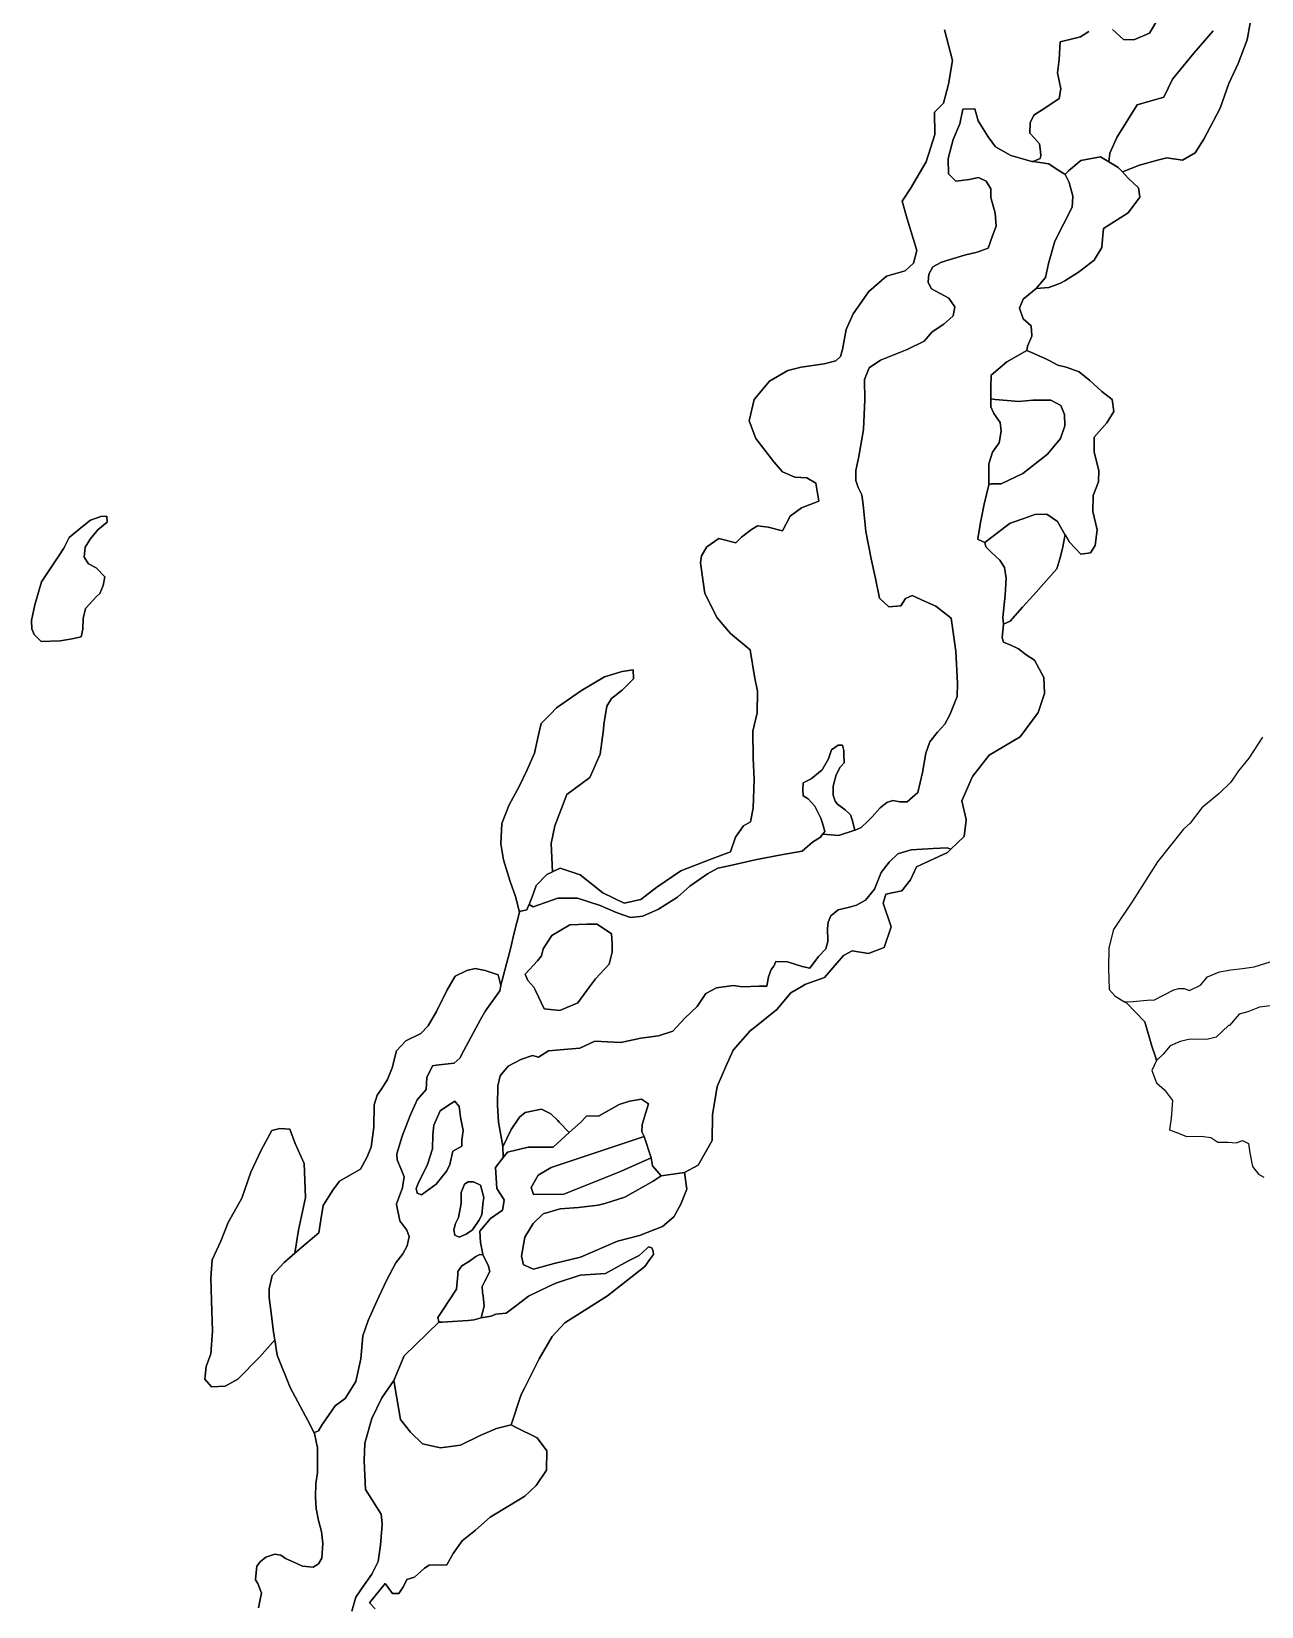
# Model space of a CAD drawing. Header units: inches. Extents: x 288635 to 1232953, y 676945 to 1655780.
# Drawn here: x 440952 to 465591, y 1421128 to 1452679 of the extents above; entities that cross this region are included whole.
import ezdxf

# ---------------------------------------------------------------- set-up
doc = ezdxf.new("R2010")
doc.units = ezdxf.units.IN
doc.header["$MEASUREMENT"] = 0

msp = doc.modelspace()

# ---------------------------------------------------------------- linework, layer by layer
at = {"color": 1}
for points in [[(462606.7951, 1452716.9578), (462824.3335, 1452517.4341), (463033.2677, 1452515.6419), (463348.1177, 1452644.9877), (463531.5304, 1452956.8934)], [(463531.5304, 1452956.8934), (463348.1177, 1452644.9877), (463033.2677, 1452515.6419), (462824.3335, 1452517.4341), (462606.7951, 1452716.9578)], [(459241.1411, 1452711.0701), (459399.8914, 1452101.4689), (459319.3451, 1451622.4302), (459219.6358, 1451240.6156), (459042.4483, 1451063.0724), (459044.081, 1450617.841), (458873.4488, 1450070.7645), (458560.1815, 1449537.3634), (458390.8478, 1449283.3629), (458492.448, 1448927.7622), (458687.1817, 1448292.761), (458619.4482, 1448038.7605), (458450.1146, 1447886.3601), (458077.5805, 1447776.2933), (457721.9798, 1447471.4927), (457408.7125, 1447022.7584), (457273.2456, 1446709.4911), (457197.0454, 1446311.557), (457154.712, 1446167.6234), (457061.5785, 1446082.9565), (456832.978, 1446023.6898), (456367.3104, 1445955.9563), (456104.8432, 1445888.2228), (455732.3091, 1445676.5557), (455427.5085, 1445304.0216), (455325.9083, 1444880.6875), (455461.3753, 1444525.0868), (455825.4427, 1444059.4192), (455992.46, 1443859.2104), (456243.1075, 1443753.1673), (456483.8841, 1443737.1155), (456660.1711, 1443633.6417), (456726.317, 1443269.8389), (456379.0507, 1443137.547), (456147.5398, 1442972.1821), (455996.0656, 1442673.3677), (455710.315, 1442752.7428), (455496.0021, 1442776.5554), (455376.9393, 1442705.1177), (455177.1785, 1442552.3205), (455061.4231, 1442436.5651), (454722.7933, 1442522.4287), (454482.6459, 1442353.8826), (454375.9233, 1442174.0452), (454352.2189, 1442037.814), (454418.6457, 1441561.9944), (454438.408, 1441420.4357), (454687.2451, 1440931.6485), (454953.8563, 1440620.602), (455350.7137, 1440289.8876), (455433.7565, 1439758.5591), (455495.9658, 1439465.2868), (455487.0787, 1439029.8218), (455398.2083, 1438665.4531), (455408.6894, 1438120.5408), (455430.5698, 1437697.5202), (455408.9262, 1437118.8174), (455353.7731, 1436843.6098), (455211.5805, 1436763.6264), (455051.6138, 1436541.4504), (454953.8563, 1436248.178), (454527.2784, 1436088.2113), (453958.5078, 1435866.0353), (453478.6076, 1435537.2148), (453158.6741, 1435288.3777), (452821.0281, 1435217.4729), (452394.3886, 1435421.6833), (451941.1495, 1435786.0519), (451541.2327, 1435919.3575), (451388.2762, 1435847.9778), (451360.9734, 1436412.4762), (451432.2877, 1436769.048), (451677.9261, 1437395.0296), (452137.5075, 1437735.7537), (452343.5268, 1438203.259), (452406.9173, 1438694.5357), (452418.762, 1438795.2157), (452418.7625, 1438795.2195), (452478.2317, 1439162.0409), (452573.3175, 1439320.5173), (452787.2606, 1439486.9175), (453009.1274, 1439708.7843), (453001.2036, 1439891.0322), (452787.2606, 1439859.3369), (452430.6888, 1439748.4034), (451971.1073, 1439478.9936), (451557.5444, 1439190.1561), (451471.9068, 1439130.3457), (451351.3053, 1439006.6519), (451162.8779, 1438813.3929), (451107.4112, 1438591.5261), (451028.173, 1438219.1066), (450877.6205, 1437878.3825), (450719.1441, 1437553.5059), (450521.0487, 1437189.0103), (450370.4962, 1436816.5909), (450354.6485, 1436404.5524), (450410.1152, 1436087.5997), (450539.4937, 1435654.0819), (450647.8298, 1435350.6846), (450725.3998, 1435040.4047), (450623.1739, 1434623.2082), (450544.806, 1434303.3793), (450355.661, 1433577.9455), (450354.1578, 1433570.4047), (450300.7213, 1433781.5599), (450037.6958, 1433868.9307), (449839.6004, 1433908.5498), (449673.2002, 1433868.9307), (449435.4857, 1433757.9973), (449269.0855, 1433464.816), (449063.0662, 1433044.8537), (448896.6661, 1432759.5962), (448754.0373, 1432609.0437), (448452.9323, 1432458.4912), (448262.7606, 1432260.3957), (448175.5987, 1431919.6716), (448080.5128, 1431681.957), (447953.7318, 1431483.8616), (447874.4936, 1431372.9281), (447819.0269, 1431174.8327), (447811.103, 1430731.0989), (447755.6363, 1430326.9842), (447668.4743, 1430120.9649), (447541.6932, 1429891.1742), (447343.5978, 1429772.317), (447121.7309, 1429645.5359), (446987.026, 1429471.2119), (446796.8544, 1429162.183), (446749.3115, 1428876.9256), (446709.6924, 1428615.4396), (446456.1302, 1428401.4965), (446226.3395, 1428203.401), (446299.5899, 1428669.05), (446440.2101, 1429321.1771), (446416.2067, 1430005.2764), (446236.1805, 1430401.3339), (446128.1648, 1430689.3757), (445924.1352, 1430701.3775), (445768.1126, 1430665.3722), (445552.0812, 1430269.3147), (445348.0516, 1429825.2503), (445168.0255, 1429309.1754), (444891.9854, 1428817.1039), (444747.9645, 1428445.0499), (444567.9384, 1428072.9959), (444543.9349, 1427712.9436), (444555.9366, 1427256.8774), (444579.9401, 1426644.7886), (444543.9349, 1426188.7224), (444447.9209, 1425936.6858), (444423.9174, 1425684.6492), (444555.9366, 1425528.6266), (444831.9767, 1425540.6283), (445084.0133, 1425684.6492), (445528.0777, 1426128.7137), (445825.0292, 1426468.2734), (445876.3238, 1426162.7591), (446133.6171, 1425517.0981), (446539.2827, 1424750.6316), (446577.5274, 1424678.3719), (446620.7694, 1424596.6702), (446682.5646, 1424308.9636), (446682.5646, 1424164.9254), (446678.7222, 1423803.0718), (446648.2421, 1423594.7914), (446643.1621, 1423325.5509), (446643.3418, 1423321.5965), (446643.1621, 1423312.07), (446653.3221, 1423088.5495), (446699.0422, 1422849.789), (446760.0023, 1422631.3486), (446784.947, 1422391.8803), (446770.1623, 1422096.1884), (446704.1222, 1421984.4282), (446592.362, 1421913.308), (446379.0016, 1421933.6281), (446206.2812, 1422014.9082), (446038.6409, 1422091.1084), (445947.2007, 1422157.1485), (445825.2804, 1422177.4686), (445647.4801, 1422116.5084), (445535.7199, 1422025.0683), (445464.5997, 1421938.7081), (445437.7523, 1421678.3699), (445438.9604, 1421676.6042), (445437.7523, 1421664.889), (445488.3328, 1421590.9636), (445559.4629, 1421396.3594), (445535.7199, 1421268.1468), (445500.1598, 1421100.5064)], [(447834.2694, 1421077.8024), (447723.3825, 1421198.3316), (448036.5771, 1421588.7376), (448181.2745, 1421389.5864), (448310.8147, 1421389.5864), (448404.3716, 1421526.3233), (448469.1417, 1421670.2569), (448627.4687, 1421713.437), (448821.7791, 1421893.354), (448915.3359, 1421958.1242), (449275.17, 1421965.3208), (449397.5136, 1422188.418), (449577.4306, 1422440.3018), (449843.7078, 1422656.2022), (450138.7717, 1422915.2827), (450527.3925, 1423152.7732), (450836.8498, 1423339.8869), (451059.9469, 1423548.5907), (451268.6506, 1423858.048), (451275.8473, 1424246.6687), (451083.4844, 1424509.2514), (450649.7361, 1424721.6497), (450563.3759, 1424764.8298), (450761.8954, 1425374.1356), (450831.1065, 1425512.5577), (451119.0836, 1426088.512), (451379.5074, 1426538.3349), (451636.4087, 1426813.4556), (452490.2505, 1427349.076), (453237.6584, 1427935.7489), (453352.9014, 1428099.4098), (453410.2572, 1428180.8628), (453403.9558, 1428247.0277), (453375.5994, 1428313.1926), (453312.5853, 1428335.2475), (453269.1873, 1428294.7428), (453123.5428, 1428158.8079), (452896.6918, 1428045.3824), (452452.442, 1427796.4765), (451945.9359, 1427762.4834), (451455.7225, 1427608.1844), (451295.5453, 1427531.4053), (450908.5952, 1427345.9253), (450671.2118, 1427164.9827), (450458.044, 1427002.4981), (450256.681, 1426985.1334), (450158.7267, 1426942.6347), (449961.8553, 1426908.6329), (450018.194, 1427143.8526), (450002.8777, 1427350.6221), (449987.6608, 1427415.1319), (449980.6216, 1427539.3274), (450036.3621, 1427645.2344), (450135.0069, 1427839.7285), (450099.8622, 1427962.735), (449990.5887, 1428172.5061), (449987.8286, 1428186.29), (449990.5887, 1428185.987), (449943.5826, 1428420.7361), (449931.2629, 1428647.4178), (450146.7379, 1428897.498), (450233.2259, 1428959.9615), (450384.8634, 1429069.4775), (450417.9364, 1429261.3008), (450416.1133, 1429264.2079), (450417.9364, 1429274.7817), (450274.4947, 1429503.5151), (450248.0173, 1429925.0895), (450403.5, 1430125.4655), (450485.9716, 1430231.7494), (450902.5945, 1430327.1115), (451398.6893, 1430327.1115), (451720.5991, 1430624.6224), (451948.1412, 1430825.7062), (452075.1415, 1430957.9981), (452307.9753, 1430952.7064), (452721.0789, 1431185.5402), (452932.746, 1431249.0403), (453169.1051, 1431294.259), (453313.7468, 1431196.1236), (453186.7465, 1430783.3727), (453181.2949, 1430636.1917), (453227.6642, 1430539.8062), (451358.671, 1429919.2114), (451104.6705, 1429768.3986), (450961.7952, 1429522.3356), (451009.4203, 1429379.4603), (451612.6715, 1429387.3978), (452747.7363, 1429839.8362), (453364.8739, 1430114.3132), (453393.8299, 1429953.9362), (453567.7473, 1429756.7874), (453407.46, 1429647.7576), (452835.1198, 1429324.4956), (452436.5195, 1429198.1101), (452300.6063, 1429169.9901), (451908.2612, 1429117.79), (451541.7384, 1429093.0373), (451201.3778, 1428991.4371), (450998.1774, 1428803.4767), (450835.617, 1428524.0762), (450769.5769, 1428148.1554), (450805.137, 1427975.4351), (451008.3374, 1427883.9949), (451424.8982, 1427995.7551), (451948.1393, 1428127.8354), (452692.1918, 1428449.5695), (453132.375, 1428561.8962), (453594.0625, 1428742.5166), (453817.583, 1428935.557), (453959.8233, 1429184.4775), (454076.6635, 1429489.2781), (454031.0204, 1429819.5189), (454308.5821, 1429968.4544), (454583.7493, 1430465.8721), (454594.3326, 1430973.8731), (454689.5828, 1431545.3743), (454858.9165, 1431947.5417), (455007.0835, 1432275.6257), (455345.7508, 1432656.6265), (455470.9105, 1432756.2434), (455881.8834, 1433090.0592), (456160.6691, 1433418.628), (456415.5091, 1433569.6443), (456446.4197, 1433587.9617), (456838.0038, 1433725.5453), (457219.0046, 1434170.0462), (457388.3382, 1434265.2964), (457716.4222, 1434212.3796), (458033.9229, 1434328.7965), (458171.5065, 1434741.5473), (458012.7562, 1435217.7983), (458065.6729, 1435397.7153), (458383.1736, 1435461.2154), (458563.0906, 1435683.4659), (458679.5075, 1435948.0497), (459303.9254, 1436233.8003), (459369.3726, 1436297.2214), (459636.2889, 1436555.8744), (459675.9765, 1436879.9896), (459674.8813, 1436884.5267), (459675.9765, 1436893.4705), (459585.4833, 1437268.3705), (459801.6538, 1437753.1163), (460132.3836, 1438183.0651), (460754.1557, 1438546.8679), (461117.9585, 1439036.3481), (461243.6358, 1439419.9947), (461243.0573, 1439431.7096), (461243.6358, 1439433.4756), (461228.4757, 1439740.4682), (461042.5555, 1440083.6046), (460875.3396, 1440193.1016), (460721.4632, 1440312.7833), (460568.9714, 1440385.0163), (460424.5054, 1440449.2233), (460397.7056, 1440532.4438), (460424.6448, 1440808.2447), (460553.5503, 1440867.5017), (460800.386, 1441149.5997), (461023.7136, 1441384.6814), (461493.877, 1441913.6152), (461549.391, 1442115.4149), (461605.6313, 1442319.8544), (461656.2914, 1442601.0289), (461744.9006, 1442451.0073), (461974.8694, 1442210.6779), (462163.9868, 1442232.4992), (462258.5455, 1442385.2479), (462301.3918, 1442696.7977), (462214.9031, 1443061.7063), (462222.1768, 1443381.7512), (462324.0093, 1443658.1536), (462331.283, 1443883.6397), (462236.7243, 1444254.6008), (462236.7243, 1444552.8244), (462494.58, 1444840.3548), (462631.0477, 1445067.8011), (462600.4117, 1445309.2941), (462393.1713, 1445464.2618), (462149.4393, 1445687.5289), (461938.5007, 1445861.5527), (461676.6458, 1445956.6576), (461509.3496, 1445993.0263), (461335.5012, 1446087.8527), (461269.316, 1446123.9538), (460985.7716, 1446246.7155), (460888.1844, 1446288.9663), (460900.2958, 1446374.2904), (460988.4514, 1446574.1098), (460987.7331, 1446585.9625), (460988.4514, 1446587.5907), (460976.6973, 1446781.5331), (460818.0172, 1446922.5821), (460744.1192, 1447138.5915), (460818.0172, 1447320.4942), (461076.4297, 1447533.2871), (461330.4302, 1447550.2204), (461567.4974, 1447634.8873), (461650.1472, 1447686.0515), (461923.0981, 1447855.0211), (461977.1322, 1447897.3722), (462236.3654, 1448100.5549), (462392.0405, 1448354.7599), (462406.567, 1448521.814), (462425.1135, 1448735.0992), (462921.2082, 1449049.2925), (463152.7191, 1449363.4859), (463125.3672, 1449548.3578), (462922.1667, 1449743.0915), (462804.9181, 1449865.2255), (463145.3259, 1450000.4255), (463509.7026, 1450100.3352), (463691.8909, 1450147.3516), (464009.2512, 1450100.3352), (464261.964, 1450247.2613), (464438.2753, 1450523.4823), (464761.5126, 1451140.5717), (464937.8239, 1451640.1203), (465125.8892, 1452039.7592), (465302.4683, 1452513.834), (465363.172, 1452843.0045)], [(462134.3549, 1452681.3569), (461966.3549, 1452573.8675), (461830.2622, 1452539.1604), (461556.2436, 1452469.2788), (461534.554, 1452116.6666), (461505.9179, 1451848.2025), (461573.7296, 1451529.8317), (461536.1996, 1451338.0117), (461252.6471, 1451143.4343), (461145.9669, 1451077.3941), (461029.1267, 1451001.194), (460958.0065, 1450848.7937), (460947.8465, 1450640.5133), (461044.3667, 1450543.9931), (461145.9669, 1450432.2328), (461165.0696, 1450274.6617), (461173.4096, 1450191.2617), (461156.7296, 1450132.8817), (461015.7271, 1450074.7118), (460991.7629, 1450078.3064), (460566.8458, 1450193.4724), (460262.0451, 1450371.2727), (460114.6876, 1450572.2842), (459916.6045, 1450889.4338), (459845.4843, 1451133.2742), (459606.7238, 1451123.1142), (459545.7637, 1450828.4736), (459415.3165, 1450516.0463), (459313.7163, 1450135.0455), (459314.0642, 1450122.8692), (459313.7163, 1450121.5646), (459322.183, 1449825.2307), (459466.1166, 1449681.2971), (459737.0505, 1449715.1638), (459923.5317, 1449757.1196), (460075.7178, 1449681.2971), (460168.8513, 1449528.8968), (460168.8513, 1449364.5773), (460168.8513, 1449351.0964), (460253.5182, 1449037.8291), (460277.8986, 1448777.7706), (460202.7181, 1448585.6424), (460118.0512, 1448340.1086), (459897.9175, 1448255.4418), (459639.7486, 1448198.8799), (459178.2494, 1448060.708), (459008.9157, 1447967.5745), (458924.2489, 1447815.1742), (458915.7822, 1447662.7739), (458916.4605, 1447661.5021), (458915.7822, 1447649.293), (458983.5156, 1447522.2928), (459151.1002, 1447432.3693), (459330.6497, 1447336.0257), (459447.2574, 1447161.1142), (459415.3165, 1446985.4392), (459229.0495, 1446816.1055), (458991.9823, 1446663.7052), (458831.1153, 1446477.4382), (458492.448, 1446308.1045), (457959.0469, 1446096.4374), (457730.4465, 1445944.0371), (457637.313, 1445706.97), (457637.5851, 1445694.1817), (457637.313, 1445693.4891), (457645.5888, 1445304.5211), (457620.3796, 1444707.9013), (457527.2461, 1444166.0336), (457467.9793, 1443886.633), (457467.9793, 1443873.1521), (457467.9793, 1443700.366), (457467.9793, 1443686.8851), (457510.3127, 1443542.9515), (457586.5128, 1443399.0178), (457611.9129, 1443195.8174), (457662.713, 1442662.4164), (457772.7799, 1442112.0819), (457857.4467, 1441722.6145), (457939.9087, 1441329.2665), (458128.3806, 1441155.3467), (458365.4477, 1441172.2801), (458460.7643, 1441320.261), (458590.7192, 1441381.253), (458841.1535, 1441268.5576), (459065.6635, 1441164.3208), (459372.9831, 1440926.7462), (459466.1166, 1440266.3449), (459499.7241, 1439627.8027), (459491.5167, 1439356.9573), (459347.583, 1438992.8899), (459245.9828, 1438806.6229), (459102.0492, 1438645.7559), (458949.6489, 1438451.0221), (458864.9821, 1438222.4217), (458797.2486, 1437832.9542), (458704.1151, 1437435.0201), (458492.448, 1437248.7531), (458348.5144, 1437248.7531), (458204.5808, 1437274.1531), (458086.0472, 1437231.8197), (457950.5802, 1437130.2195), (457789.7133, 1436943.9525), (457696.5797, 1436850.8189), (457569.5795, 1436732.2854), (457451.0459, 1436681.4853), (457447.4729, 1436680.3139), (457388.2148, 1436884.4645), (457357.8596, 1436989.0416), (457249.4396, 1437089.1216), (457100.1639, 1437200.515), (457053.722, 1437260.226), (457007.5796, 1437381.0216), (457007.5796, 1437564.5016), (457070.1296, 1437789.6816), (457153.5296, 1437939.8016), (457232.7596, 1438031.5416), (457226.5937, 1438210.3514), (457224.4196, 1438273.4016), (457195.2296, 1438381.8216), (457107.6596, 1438381.8216), (457043.646, 1438336.3926), (456978.3896, 1438290.0816), (456915.8396, 1438106.6016), (456790.7396, 1437889.7616), (456569.7296, 1437710.4516), (456407.0996, 1437627.0516), (456402.9296, 1437493.6116), (456410.8961, 1437368.4626), (456507.1796, 1437310.1316), (456640.6196, 1437160.0116), (456765.7196, 1436922.3216), (456795.8504, 1436820.8284), (456844.9496, 1436655.4416), (456805.6555, 1436597.4361), (456796.9797, 1436598.1098), (456757.3796, 1436539.6525), (456598.9196, 1436439.5725), (456390.4196, 1436260.2625), (455969.2496, 1436185.2025), (455480.5935, 1436090.8413), (455364.5996, 1436068.4425), (454955.9396, 1435972.5325), (454701.5696, 1435918.3225), (454493.0696, 1435805.7325), (454138.6196, 1435559.7025), (453894.7354, 1435338.104), (453514.1557, 1435097.4566), (453197.7813, 1434956.1579), (452947.9287, 1434930.4974), (452815.5239, 1434977.3826), (452652.1128, 1435035.2473), (452341.0664, 1435168.5529), (451887.8273, 1435319.6326), (451547.3144, 1435319.6326), (451496.7975, 1435319.6326), (450999.1232, 1435141.8918), (450923.0855, 1435192.5837), (450998.3971, 1435399.6906), (451061.3325, 1435572.763), (451274.6215, 1435794.939), (451388.2762, 1435847.9778), (451541.2327, 1435919.3575), (451941.1495, 1435786.0519), (452394.3886, 1435421.6833), (452821.0281, 1435217.4729), (453158.6741, 1435288.3777), (453478.6076, 1435537.2148), (453958.5078, 1435866.0353), (454527.2784, 1436088.2113), (454953.8563, 1436248.178), (455051.6138, 1436541.4504), (455211.5805, 1436763.6264), (455353.7731, 1436843.6098), (455408.9262, 1437118.8174), (455430.5698, 1437697.5202), (455408.6894, 1438120.5408), (455398.2083, 1438665.4531), (455487.0787, 1439029.8218), (455495.9658, 1439465.2868), (455433.7565, 1439758.5591), (455350.7137, 1440289.8876), (454953.8563, 1440620.602), (454687.2451, 1440931.6485), (454438.408, 1441420.4357), (454418.6457, 1441561.9944), (454352.2189, 1442037.814), (454375.9233, 1442174.0452), (454482.6459, 1442353.8826), (454722.7933, 1442522.4287), (455061.4231, 1442436.5651), (455177.1785, 1442552.3205), (455376.9393, 1442705.1177), (455496.0021, 1442776.5554), (455710.315, 1442752.7428), (455996.0656, 1442673.3677), (456147.5398, 1442972.1821), (456379.0507, 1443137.547), (456726.317, 1443269.8389), (456660.1711, 1443633.6417), (456483.8841, 1443737.1155), (456243.1075, 1443753.1673), (455992.46, 1443859.2104), (455825.4427, 1444059.4192), (455461.3753, 1444525.0868), (455325.9083, 1444880.6875), (455427.5085, 1445304.0216), (455732.3091, 1445676.5557), (456104.8432, 1445888.2228), (456367.3104, 1445955.9563), (456832.978, 1446023.6898), (457061.5785, 1446082.9565), (457154.712, 1446167.6234), (457197.0454, 1446311.557), (457273.2456, 1446709.4911), (457408.7125, 1447022.7584), (457721.9798, 1447471.4927), (458077.5805, 1447776.2933), (458450.1146, 1447886.3601), (458619.4482, 1448038.7605), (458687.1817, 1448292.761), (458492.448, 1448927.7622), (458390.8478, 1449283.3629), (458560.1815, 1449537.3634), (458873.4488, 1450070.7645), (459044.081, 1450617.841), (459042.4483, 1451063.0724), (459219.6358, 1451240.6156), (459319.3451, 1451622.4302), (459399.8914, 1452101.4689), (459241.1411, 1452711.0701)], [(464620.7308, 1452689.9034), (464534.5789, 1452590.9105), (464236.0684, 1452247.9064), (463806.4867, 1451723.004), (463637.5871, 1451361.0761), (463097.9764, 1451211.1842), (462692.7886, 1450556.8796), (462551.7447, 1450241.3842), (462532.9443, 1450069.0469), (462366.7697, 1450171.1414), (461973.5013, 1450092.8266), (461727.2736, 1449890.6692), (461656.5654, 1449815.5036), (461652.1642, 1449824.3059), (461516.6973, 1449900.506), (461330.4302, 1450027.5063), (461015.7271, 1450074.7118), (461156.7296, 1450132.8817), (461173.4096, 1450191.2617), (461165.0696, 1450274.6617), (461145.9669, 1450432.2328), (461044.3667, 1450543.9931), (460947.8465, 1450640.5133), (460958.0065, 1450848.7937), (461029.1267, 1451001.194), (461145.9669, 1451077.3941), (461252.6471, 1451143.4343), (461536.1996, 1451338.0117), (461573.7296, 1451529.8317), (461505.9179, 1451848.2025), (461534.554, 1452116.6666), (461556.2436, 1452469.2788), (461830.2622, 1452539.1604), (461966.3549, 1452573.8675), (462134.3549, 1452681.3569)], [(465363.172, 1452843.0045), (465302.4683, 1452513.834), (465125.8892, 1452039.7592), (464937.8239, 1451640.1203), (464761.5126, 1451140.5717), (464438.2753, 1450523.4823), (464261.964, 1450247.2613), (464261.964, 1450247.2613), (464009.2512, 1450100.3352), (463691.8909, 1450147.3516), (463509.7026, 1450100.3352), (463145.3259, 1450000.4255), (462804.9181, 1449865.2255), (462718.9663, 1449954.7586), (462665.459, 1449987.6324), (462532.9443, 1450069.0469), (462551.7447, 1450241.3842), (462692.7886, 1450556.8796), (463097.9764, 1451211.1842), (463637.5871, 1451361.0761), (463806.4867, 1451723.004), (464236.0684, 1452247.9064), (464534.5789, 1452590.9105), (464620.7308, 1452689.9034)], [(445500.1598, 1421100.5064), (445535.7199, 1421268.1468), (445559.4629, 1421396.3594), (445488.3328, 1421590.9636), (445437.7523, 1421664.889), (445438.9604, 1421676.6042), (445437.7523, 1421678.3699), (445464.5997, 1421938.7081), (445535.7199, 1422025.0683), (445647.4801, 1422116.5084), (445825.2804, 1422177.4686), (445947.2007, 1422157.1485), (446038.6409, 1422091.1084), (446206.2812, 1422014.9082), (446379.0016, 1421933.6281), (446592.362, 1421913.308), (446704.1222, 1421984.4282), (446770.1623, 1422096.1884), (446784.947, 1422391.8803), (446760.0023, 1422631.3486), (446699.0422, 1422849.789), (446653.3221, 1423088.5495), (446643.1621, 1423312.07), (446643.3418, 1423321.5965), (446643.1621, 1423325.5509), (446648.2421, 1423594.7914), (446678.7222, 1423803.0718), (446682.5646, 1424164.9254), (446682.5646, 1424308.9636), (446620.7694, 1424596.6702), (446623.3841, 1424597.9776), (446620.7694, 1424610.1511), (446699.1726, 1424649.3528), (446776.3581, 1424775.2871), (446792.2764, 1424801.259), (447037.2865, 1425144.2731), (447238.1947, 1425291.2791), (447448.9034, 1425634.2932), (447551.8076, 1426090.0119), (447591.0092, 1426550.6308), (447698.8136, 1426854.4433), (447870.3207, 1427241.5592), (448061.4285, 1427658.0762), (448247.6362, 1428010.8907), (448389.742, 1428192.1982), (448477.9456, 1428353.9048), (448517.1472, 1428541.3322), (448468.1452, 1428663.8372), (448328.9232, 1428854.4748), (448262.3368, 1429183.2585), (448264.1253, 1429187.9085), (448262.3368, 1429196.7394), (448384.8418, 1429515.2525), (448393.045, 1429570.3309), (448417.6802, 1429735.7386), (448350.5404, 1429903.5881), (448277.0374, 1430075.0951), (448267.237, 1430182.8995), (448268.191, 1430185.886), (448267.237, 1430196.3804), (448379.9416, 1430549.1949), (448536.748, 1430960.8118), (448678.8539, 1431279.3249), (448857.1979, 1431482.9419), (448872.8946, 1431727.1332), (448983.8281, 1431956.9239), (449056.0913, 1431972.7866), (449418.7842, 1432009.4548), (449531.4888, 1432112.3591), (449614.7923, 1432269.1655), (449948.4342, 1432889.1599), (450045.6196, 1433058.3346), (450332.5952, 1433462.2411), (450354.1578, 1433570.4047), (450355.661, 1433577.9455), (450544.806, 1434303.3793), (450623.1739, 1434623.2082), (450725.3998, 1435040.4047), (450727.068, 1435047.2128), (450877.6205, 1435086.8319), (450919.1399, 1435195.2141), (450923.0855, 1435192.5837), (450999.1232, 1435141.8918), (451496.7975, 1435319.6326), (451547.3144, 1435319.6326), (451887.8273, 1435319.6326), (452341.0664, 1435168.5529), (452652.1128, 1435035.2473), (452815.5239, 1434977.3826), (452947.9287, 1434930.4974), (453197.7813, 1434956.1579), (453514.1557, 1435097.4566), (453894.7354, 1435338.104), (454138.6196, 1435559.7025), (454493.0696, 1435805.7325), (454701.5696, 1435918.3225), (454955.9396, 1435972.5325), (455364.5996, 1436068.4425), (455480.5935, 1436090.8413), (455969.2496, 1436185.2025), (456390.4196, 1436260.2625), (456598.9196, 1436439.5725), (456757.3796, 1436539.6525), (456796.9797, 1436598.1098), (456805.6555, 1436597.4361), (457120.1696, 1436573.0125), (457447.4729, 1436680.3139), (457451.0459, 1436681.4853), (457569.5795, 1436732.2854), (457696.5797, 1436850.8189), (457789.7133, 1436943.9525), (457950.5802, 1437130.2195), (458086.0472, 1437231.8197), (458204.5808, 1437274.1531), (458348.5144, 1437248.7531), (458492.448, 1437248.7531), (458704.1151, 1437435.0201), (458797.2486, 1437832.9542), (458864.9821, 1438222.4217), (458949.6489, 1438451.0221), (459102.0492, 1438645.7559), (459245.9828, 1438806.6229), (459347.583, 1438992.8899), (459491.5167, 1439356.9573), (459499.7241, 1439627.8027), (459466.1166, 1440266.3449), (459372.9831, 1440926.7462), (459065.6635, 1441164.3208), (458841.1535, 1441268.5576), (458590.7192, 1441381.253), (458460.7643, 1441320.261), (458365.4477, 1441172.2801), (458128.3806, 1441155.3467), (457939.9087, 1441329.2665), (457857.4467, 1441722.6145), (457772.7799, 1442112.0819), (457662.713, 1442662.4164), (457611.9129, 1443195.8174), (457586.5128, 1443399.0178), (457510.3127, 1443542.9515), (457467.9793, 1443686.8851), (457467.9793, 1443700.366), (457467.9793, 1443873.1521), (457467.9793, 1443886.633), (457527.2461, 1444166.0336), (457620.3796, 1444707.9013), (457645.5888, 1445304.5211), (457637.313, 1445693.4891), (457637.5851, 1445694.1817), (457637.313, 1445706.97), (457730.4465, 1445944.0371), (457959.0469, 1446096.4374), (458492.448, 1446308.1045), (458831.1153, 1446477.4382), (458991.9823, 1446663.7052), (459229.0495, 1446816.1055), (459415.3165, 1446985.4392), (459447.2574, 1447161.1142), (459330.6497, 1447336.0257), (459151.1002, 1447432.3693), (458983.5156, 1447522.2928), (458915.7822, 1447649.293), (458916.4605, 1447661.5021), (458915.7822, 1447662.7739), (458924.2489, 1447815.1742), (459008.9157, 1447967.5745), (459178.2494, 1448060.708), (459639.7486, 1448198.8799), (459897.9175, 1448255.4418), (460118.0512, 1448340.1086), (460202.7181, 1448585.6424), (460277.8986, 1448777.7706), (460253.5182, 1449037.8291), (460168.8513, 1449351.0964), (460168.8513, 1449364.5773), (460168.8513, 1449528.8968), (460075.7178, 1449681.2971), (459923.5317, 1449757.1196), (459737.0505, 1449715.1638), (459466.1166, 1449681.2971), (459322.183, 1449825.2307), (459313.7163, 1450121.5646), (459314.0642, 1450122.8692), (459313.7163, 1450135.0455), (459415.3165, 1450516.0463), (459545.7637, 1450828.4736), (459606.7238, 1451123.1142), (459845.4843, 1451133.2742), (459916.6045, 1450889.4338), (460114.6876, 1450572.2842), (460262.0451, 1450371.2727), (460566.8458, 1450193.4724), (460991.7629, 1450078.3064), (461015.7271, 1450074.7118), (461330.4302, 1450027.5063), (461516.6973, 1449900.506), (461652.1642, 1449824.3059), (461656.5654, 1449815.5036), (461656.849, 1449814.9363), (461736.831, 1449654.9722), (461813.1003, 1449380.859), (461812.4123, 1449369.8508), (461813.1003, 1449367.3781), (461800.152, 1449160.2053), (461452.8857, 1448482.2092), (461321.9635, 1448032.8214), (461262.6968, 1447753.4209), (461076.4297, 1447533.2871), (460818.0172, 1447320.4942), (460744.1192, 1447138.5915), (460818.0172, 1446922.5821), (460976.6973, 1446781.5331), (460988.4514, 1446587.5907), (460987.7331, 1446585.9625), (460988.4514, 1446574.1098), (460900.2958, 1446374.2904), (460888.1844, 1446288.9663), (460486.2286, 1446062.2708), (460175.078, 1445795.5703), (460170.9581, 1445554.9821), (460166.8964, 1445317.7894), (460165.7833, 1445164.1986), (460169.7679, 1445157.2179), (460226.4851, 1445027.102), (460358.5653, 1444844.2217), (460378.8854, 1444671.5013), (460338.2453, 1444437.8209), (460201.085, 1444249.8605), (460129.9649, 1444016.18), (460127.3377, 1443599.9636), (460032.779, 1443207.1813), (459967.3153, 1442879.8626), (459911.093, 1442521.4459), (459909.1253, 1442508.9016), (459915.8162, 1442505.7169), (460048.0777, 1442442.7636), (460071.6328, 1442354.3934), (460177.4195, 1442248.6066), (460347.8538, 1442089.9265), (460441.8865, 1441943.0004), (460477.1487, 1441725.5498), (460453.6405, 1441384.6814), (460406.6242, 1440938.0262), (460423.8718, 1440813.8117), (460424.6448, 1440808.2447), (460397.7056, 1440532.4438), (460424.5054, 1440449.2233), (460568.9714, 1440385.0163), (460721.4632, 1440312.7833), (460875.3396, 1440193.1016), (461042.5555, 1440083.6046), (461228.4757, 1439740.4682), (461243.6358, 1439433.4756), (461243.0573, 1439431.7096), (461243.6358, 1439419.9947), (461117.9585, 1439036.3481), (460754.1557, 1438546.8679), (460132.3836, 1438183.0651), (459801.6538, 1437753.1163), (459585.4833, 1437268.3705), (459675.9765, 1436893.4705), (459674.8813, 1436884.5267), (459675.9765, 1436879.9896), (459636.2889, 1436555.8744), (459369.3726, 1436297.2214), (459291.6537, 1436327.4175), (459010.7441, 1436315.548), (458571.5754, 1436283.8962), (458306.4917, 1436204.7668), (458132.4068, 1436038.5948), (457970.1914, 1435828.9017), (457835.6713, 1435496.5579), (457661.5864, 1435278.9518), (457475.6321, 1435176.0835), (457341.112, 1435140.4752), (457111.6365, 1435085.0846), (456961.2905, 1434962.4339), (456913.8128, 1434839.7832), (456894.5096, 1434708.5215), (456905.8998, 1434465.5296), (456905.3613, 1434463.5371), (456905.8998, 1434452.0487), (456866.3351, 1434305.6592), (456715.9891, 1434147.4002), (456541.9042, 1433917.9247), (456387.6017, 1433945.62), (456098.7791, 1434044.5319), (455865.3471, 1434048.4883), (455821.8259, 1433957.4894), (455767.8263, 1433890.4118), (455713.6329, 1433743.3154), (455682.6652, 1433557.5093), (455520.0849, 1433557.5093), (455194.9243, 1433542.0255), (455009.1182, 1433565.2512), (454676.2157, 1433518.7997), (454459.442, 1433410.4128), (454289.1198, 1433147.1876), (454041.3784, 1432914.93), (453801.3789, 1432651.7048), (453514.9278, 1432558.8017), (453158.7996, 1432512.3502), (452756.2198, 1432427.1891), (452492.9945, 1432442.6729), (452237.5112, 1432450.4149), (451935.5763, 1432311.0603), (451695.5769, 1432295.5765), (451308.4809, 1432256.8669), (451107.191, 1432132.9962), (450991.0622, 1432163.9638), (450751.0627, 1432086.5447), (450503.3213, 1431954.932), (450340.741, 1431761.3841), (450294.2895, 1431560.0942), (450286.7498, 1431168.0295), (450309.7733, 1430830.3508), (450394.9344, 1430350.3518), (450395.437, 1430337.9478), (450403.5, 1430138.9464), (450402.9809, 1430138.2774), (450403.5, 1430125.4655), (450248.0173, 1429925.0895), (450274.4947, 1429503.5151), (450417.9364, 1429274.7817), (450416.1133, 1429264.2079), (450417.9364, 1429261.3008), (450384.8634, 1429069.4775), (450233.2259, 1428959.9615), (450146.7379, 1428897.498), (449931.2629, 1428647.4178), (449943.5826, 1428420.7361), (449990.5887, 1428185.987), (449987.8286, 1428186.29), (449990.5887, 1428172.5061), (449934.7619, 1428178.6355), (449850.0951, 1428136.3021), (449727.3281, 1428043.1685), (449570.6945, 1427950.035), (449489.4143, 1427838.2748), (449489.4143, 1427785.7156), (449489.4143, 1427772.2347), (449465.4344, 1427487.1023), (449171.8276, 1427036.9041), (449093.8889, 1426917.3978), (449108.4815, 1426836.2081), (449106.4068, 1426834.2704), (449108.4815, 1426822.7272), (448418.0738, 1426147.2567), (448210.0612, 1425657.2182), (447972.5707, 1425304.5809), (447771.0636, 1424894.37), (447627.13, 1424397.799), (447613.0407, 1424045.5658), (447642.8203, 1423469.6066), (447958.1774, 1422979.1404), (447979.7674, 1422784.83), (447979.113, 1422777.2388), (447979.7674, 1422771.3491), (447943.784, 1422353.9416), (447893.4072, 1422030.091), (447771.0636, 1421778.2071), (447622.9318, 1421567.5307), (447447.213, 1421317.6195), (447368.0495, 1421036.949)], [(465610.3598, 1438544.7882), (465337.3093, 1438119.3374), (465127.7589, 1437871.6869), (464975.3586, 1437643.0864), (464745.4196, 1437415.9182), (464397.5074, 1437128.7354), (464162.9157, 1436818.7079), (464025.6785, 1436696.8903), (463506.389, 1436047.1166), (463006.8546, 1435259.715), (462625.8539, 1434692.4472), (462532.7204, 1434319.9131), (462524.2537, 1433913.5123), (462541.187, 1433490.1781), (462659.7206, 1433354.7112), (462846.5503, 1433243.9973), (462888.3211, 1433219.2442), (463252.3885, 1432838.2435), (463396.3221, 1432355.6425), (463459.4229, 1432160.6037), (463489.4556, 1432067.7753), (463396.3221, 1431864.5749), (463489.4556, 1431619.041), (463648.6293, 1431478.4941), (463806.1096, 1431265.1337), (463780.7095, 1430909.5329), (463750.2295, 1430675.8525), (463928.0298, 1430609.8123), (464090.5901, 1430543.7722), (464380.1507, 1430548.8522), (464573.1911, 1430523.4522), (464715.4314, 1430426.932), (464923.7118, 1430426.932), (465086.2721, 1430416.772), (465208.1924, 1430462.4921), (465330.1126, 1430401.5319), (465355.5127, 1430218.6516), (465411.3928, 1429944.331), (465528.233, 1429786.8507), (465639.9932, 1429730.9706)], [(465817.7936, 1433165.0575), (465548.5531, 1433134.5774), (465319.9526, 1433038.0572), (465142.1522, 1432992.3371), (464951.4957, 1432769.1295), (464930.0957, 1432763.8745), (464679.8713, 1432535.1362), (464496.991, 1432489.4161), (464165.0788, 1432494.9147), (463961.3104, 1432448.6037), (463763.4739, 1432358.6781), (463618.1492, 1432194.7755), (463489.4556, 1432067.7753), (463459.4229, 1432160.6037), (463396.3221, 1432355.6425), (463252.3885, 1432838.2435), (462888.3211, 1433219.2442), (462846.5503, 1433243.9973), (463017.7674, 1433249.1857), (463368.022, 1433277.7779), (463434.8, 1433273.8754), (463643.5492, 1433383.4979), (463831.5096, 1433480.0181), (463938.1898, 1433510.4981), (464039.79, 1433510.4981), (464151.5503, 1433464.7781), (464369.9907, 1433576.5383), (464507.151, 1433739.0986), (464750.9915, 1433840.6988), (464979.5919, 1433881.3389), (465213.2724, 1433906.7389), (465446.9609, 1433940.0975), (465868.2476, 1434074.1462)], [(447368.0495, 1421036.949), (447447.213, 1421317.6195), (447622.9318, 1421567.5307), (447771.0636, 1421778.2071), (447893.4072, 1422030.091), (447943.784, 1422353.9416), (447979.7674, 1422771.3491), (447979.113, 1422777.2388), (447979.7674, 1422784.83), (447958.1774, 1422979.1404), (447642.8203, 1423469.6066), (447613.0407, 1424045.5658), (447627.13, 1424397.799), (447771.0636, 1424894.37), (447972.5707, 1425304.5809), (448210.0612, 1425657.2182), (448260.438, 1425340.5643), (448346.7981, 1424872.78), (448541.1085, 1424620.8962), (448785.7957, 1424383.4057), (448785.7957, 1424383.4057), (449145.6297, 1424304.2422), (449548.6439, 1424361.8156), (449937.2646, 1424556.126), (450268.312, 1424692.863), (450563.3759, 1424764.8298), (450649.7361, 1424721.6497), (451083.4844, 1424509.2514), (451275.8473, 1424246.6687), (451268.6506, 1423858.048), (451059.9469, 1423548.5907), (450836.8498, 1423339.8869), (450527.3925, 1423152.7732), (450138.7717, 1422915.2827), (449843.7078, 1422656.2022), (449577.4306, 1422440.3018), (449397.5136, 1422188.418), (449275.17, 1421965.3208), (448915.3359, 1421958.1242), (448821.7791, 1421893.354), (448627.4687, 1421713.437), (448469.1417, 1421670.2569), (448404.3716, 1421526.3233), (448310.8147, 1421389.5864), (448181.2745, 1421389.5864), (448036.5771, 1421588.7376), (447723.3825, 1421198.3316), (447834.2694, 1421077.8024)]]:
    msp.add_lwpolyline(points, dxfattribs=at)
for points in [[(461330.4302, 1447550.2204), (461076.4297, 1447533.2871), (461262.6968, 1447753.4209), (461321.9635, 1448032.8214), (461452.8857, 1448482.2092), (461800.152, 1449160.2053), (461813.1003, 1449367.3781), (461812.4123, 1449369.8508), (461813.1003, 1449380.859), (461736.831, 1449654.9722), (461656.849, 1449814.9363), (461656.5654, 1449815.5036), (461727.2736, 1449890.6692), (461973.5013, 1450092.8266), (462366.7697, 1450171.1414), (462532.9443, 1450069.0469), (462665.459, 1449987.6324), (462718.9663, 1449954.7586), (462804.9181, 1449865.2255), (462922.1667, 1449743.0915), (463125.3672, 1449548.3578), (463152.7191, 1449363.4859), (462921.2082, 1449049.2925), (462425.1135, 1448735.0992), (462406.567, 1448521.814), (462392.0405, 1448354.7599), (462236.3654, 1448100.5549), (461977.1322, 1447897.3722), (461923.0981, 1447855.0211), (461650.1472, 1447686.0515), (461567.4974, 1447634.8873), (461330.4302, 1447550.2204)], [(462600.4117, 1445309.2941), (462631.0477, 1445067.8011), (462494.58, 1444840.3548), (462236.7243, 1444552.8244), (462236.7243, 1444254.6008), (462331.283, 1443883.6397), (462324.0093, 1443658.1536), (462222.1768, 1443381.7512), (462214.9031, 1443061.7063), (462301.3918, 1442696.7977), (462258.5455, 1442385.2479), (462163.9868, 1442232.4992), (461974.8694, 1442210.6779), (461744.9006, 1442451.0073), (461656.2914, 1442601.0289), (461654.4302, 1442604.18), (461502.2307, 1442861.8644), (461291.1372, 1443010.7901), (461051.1036, 1443003.5163), (460831.1308, 1442926.4622), (460613.3417, 1442850.173), (460556.0788, 1442830.1144), (460476.7301, 1442769.611), (460048.0777, 1442442.7636), (459915.8162, 1442505.7169), (459909.1253, 1442508.9016), (459911.093, 1442521.4459), (459967.3153, 1442879.8626), (460032.779, 1443207.1813), (460127.3377, 1443599.9636), (460176.6865, 1443620.9825), (460373.9167, 1443619.5386), (460810.7976, 1443827.819), (461303.5586, 1444213.8998), (461562.6391, 1444523.7804), (461654.0793, 1444782.8609), (461643.9193, 1445006.3814), (461572.7991, 1445184.1817), (461369.5987, 1445295.9419), (461008.918, 1445290.8619), (460731.1634, 1445270.3423), (460495.5362, 1445290.1553), (460258.1793, 1445310.1138), (460166.8964, 1445317.7894), (460170.9581, 1445554.9821), (460175.078, 1445795.5703), (460486.2286, 1446062.2708), (460888.1844, 1446288.9663), (460985.7716, 1446246.7155), (461269.316, 1446123.9538), (461335.5012, 1446087.8527), (461509.3496, 1445993.0263), (461676.6458, 1445956.6576), (461938.5007, 1445861.5527), (462149.4393, 1445687.5289), (462393.1713, 1445464.2618), (462600.4117, 1445309.2941)], [(460495.5362, 1445290.1553), (460731.1634, 1445270.3423), (461008.918, 1445290.8619), (461369.5987, 1445295.9419), (461572.7991, 1445184.1817), (461643.9193, 1445006.3814), (461654.0793, 1444782.8609), (461562.6391, 1444523.7804), (461303.5586, 1444213.8998), (460810.7976, 1443827.819), (460373.9167, 1443619.5386), (460176.6865, 1443620.9825), (460127.3377, 1443599.9636), (460129.9649, 1444016.18), (460201.085, 1444249.8605), (460338.2453, 1444437.8209), (460378.8854, 1444671.5013), (460358.5653, 1444844.2217), (460226.4851, 1445027.102), (460169.7679, 1445157.2179), (460165.7833, 1445164.1986), (460166.8964, 1445317.7894), (460258.1793, 1445310.1138), (460495.5362, 1445290.1553)], [(441002.9696, 1440596.4832), (441145.2099, 1440459.3229), (441526.2107, 1440469.483), (441770.0512, 1440515.2031), (441947.8515, 1440555.8431), (441983.4116, 1440703.1634), (441990.4024, 1440922.6266), (442034.2117, 1441119.7243), (442246.5246, 1441353.4146), (442323.7723, 1441419.4449), (442384.7324, 1441582.0052), (442420.2925, 1441754.7255), (442247.5721, 1441937.6059), (442095.1718, 1442013.8061), (442008.8117, 1442145.8863), (442024.0517, 1442349.0867), (442125.6519, 1442506.567), (442278.0522, 1442699.6074), (442466.0126, 1442852.0077), (442460.9326, 1442968.848), (442339.0123, 1442963.768), (442130.7319, 1442892.6478), (441942.7715, 1442735.1675), (441709.0911, 1442542.1271), (441600.9097, 1442328.6414), (441500.657, 1442174.9205), (441150.2899, 1441653.1253), (441018.2097, 1441195.9244), (440952.1695, 1440880.9638), (440957.2495, 1440713.3235), (441002.9696, 1440596.4832)], [(441526.2107, 1440469.483), (441145.2099, 1440459.3229), (441002.9696, 1440596.4832), (440957.2495, 1440713.3235), (440952.1695, 1440880.9638), (441018.2097, 1441195.9244), (441150.2899, 1441653.1253), (441500.657, 1442174.9205), (441600.9097, 1442328.6414), (441709.0911, 1442542.1271), (441942.7715, 1442735.1675), (442130.7319, 1442892.6478), (442339.0123, 1442963.768), (442460.9326, 1442968.848), (442466.0126, 1442852.0077), (442278.0522, 1442699.6074), (442125.6519, 1442506.567), (442024.0517, 1442349.0867), (442008.8117, 1442145.8863), (442095.1718, 1442013.8061), (442247.5721, 1441937.6059), (442420.2925, 1441754.7255), (442384.7324, 1441582.0052), (442323.7723, 1441419.4449), (442246.5246, 1441353.4146), (442034.2117, 1441119.7243), (441990.4024, 1440922.6266), (441983.4116, 1440703.1634), (441947.8515, 1440555.8431), (441770.0512, 1440515.2031), (441526.2107, 1440469.483)], [(460553.5503, 1440867.5017), (460424.6448, 1440808.2447), (460423.8718, 1440813.8117), (460406.6242, 1440938.0262), (460453.6405, 1441384.6814), (460477.1487, 1441725.5498), (460441.8865, 1441943.0004), (460347.8538, 1442089.9265), (460177.4195, 1442248.6066), (460071.6328, 1442354.3934), (460048.0777, 1442442.7636), (460476.7301, 1442769.611), (460556.0788, 1442830.1144), (460613.3417, 1442850.173), (460831.1308, 1442926.4622), (461051.1036, 1443003.5163), (461291.1372, 1443010.7901), (461502.2307, 1442861.8644), (461654.4302, 1442604.18), (461656.2914, 1442601.0289), (461605.6313, 1442319.8544), (461549.391, 1442115.4149), (461493.877, 1441913.6152), (461023.7136, 1441384.6814), (460800.386, 1441149.5997), (460553.5503, 1440867.5017)], [(450998.3971, 1435399.6906), (450923.0855, 1435192.5837), (450919.1399, 1435195.2141), (450877.6205, 1435086.8319), (450727.068, 1435047.2128), (450725.3998, 1435040.4047), (450647.8298, 1435350.6846), (450539.4937, 1435654.0819), (450410.1152, 1436087.5997), (450354.6485, 1436404.5524), (450370.4962, 1436816.5909), (450521.0487, 1437189.0103), (450719.1441, 1437553.5059), (450877.6205, 1437878.3825), (451028.173, 1438219.1066), (451107.4112, 1438591.5261), (451162.8779, 1438813.3929), (451351.3053, 1439006.6519), (451471.9068, 1439130.3457), (451557.5444, 1439190.1561), (451971.1073, 1439478.9936), (452430.6888, 1439748.4034), (452787.2606, 1439859.3369), (453001.2036, 1439891.0322), (453009.1274, 1439708.7843), (452787.2606, 1439486.9175), (452573.3175, 1439320.5173), (452478.2317, 1439162.0409), (452418.7625, 1438795.2195), (452418.762, 1438795.2157), (452406.9173, 1438694.5357), (452343.5268, 1438203.259), (452137.5075, 1437735.7537), (451677.9261, 1437395.0296), (451432.2877, 1436769.048), (451360.9734, 1436412.4762), (451388.2762, 1435847.9778), (451274.6215, 1435794.939), (451061.3325, 1435572.763), (450998.3971, 1435399.6906)], [(457447.4729, 1436680.3139), (457120.1696, 1436573.0125), (456805.6555, 1436597.4361), (456844.9496, 1436655.4416), (456795.8504, 1436820.8284), (456765.7196, 1436922.3216), (456640.6196, 1437160.0116), (456507.1796, 1437310.1316), (456410.8961, 1437368.4626), (456402.9296, 1437493.6116), (456407.0996, 1437627.0516), (456569.7296, 1437710.4516), (456790.7396, 1437889.7616), (456915.8396, 1438106.6016), (456978.3896, 1438290.0816), (457043.646, 1438336.3926), (457107.6596, 1438381.8216), (457195.2296, 1438381.8216), (457224.4196, 1438273.4016), (457226.5937, 1438210.3514), (457232.7596, 1438031.5416), (457153.5296, 1437939.8016), (457070.1296, 1437789.6816), (457007.5796, 1437564.5016), (457007.5796, 1437381.0216), (457053.722, 1437260.226), (457100.1639, 1437200.515), (457249.4396, 1437089.1216), (457357.8596, 1436989.0416), (457388.2148, 1436884.4645), (457447.4729, 1436680.3139)], [(458033.9229, 1434328.7965), (457716.4222, 1434212.3796), (457388.3382, 1434265.2964), (457219.0046, 1434170.0462), (456838.0038, 1433725.5453), (456446.4197, 1433587.9617), (456415.5091, 1433569.6443), (456160.6691, 1433418.628), (455881.8834, 1433090.0592), (455470.9105, 1432756.2434), (455345.7508, 1432656.6265), (455007.0835, 1432275.6257), (454858.9165, 1431947.5417), (454689.5828, 1431545.3743), (454594.3326, 1430973.8731), (454583.7493, 1430465.8721), (454308.5821, 1429968.4544), (454031.0204, 1429819.5189), (453567.7473, 1429756.7874), (453393.8299, 1429953.9362), (453364.8739, 1430114.3132), (453227.6642, 1430539.8062), (453181.2949, 1430636.1917), (453186.7465, 1430783.3727), (453313.7468, 1431196.1236), (453169.1051, 1431294.259), (452932.746, 1431249.0403), (452721.0789, 1431185.5402), (452307.9753, 1430952.7064), (452075.1415, 1430957.9981), (451948.1412, 1430825.7062), (451720.5991, 1430624.6224), (451525.2546, 1430832.3538), (451495.0251, 1430861.2093), (451354.9324, 1430994.9341), (451169.1264, 1431087.8371), (450843.9657, 1431025.9017), (450727.837, 1430932.9987), (450557.5147, 1430685.2573), (450395.437, 1430337.9478), (450394.9344, 1430350.3518), (450309.7733, 1430830.3508), (450286.7498, 1431168.0295), (450294.2895, 1431560.0942), (450340.741, 1431761.3841), (450503.3213, 1431954.932), (450751.0627, 1432086.5447), (450991.0622, 1432163.9638), (451107.191, 1432132.9962), (451308.4809, 1432256.8669), (451695.5769, 1432295.5765), (451935.5763, 1432311.0603), (452237.5112, 1432450.4149), (452492.9945, 1432442.6729), (452756.2198, 1432427.1891), (453158.7996, 1432512.3502), (453514.9278, 1432558.8017), (453801.3789, 1432651.7048), (454041.3784, 1432914.93), (454289.1198, 1433147.1876), (454459.442, 1433410.4128), (454676.2157, 1433518.7997), (455009.1182, 1433565.2512), (455194.9243, 1433542.0255), (455520.0849, 1433557.5093), (455682.6652, 1433557.5093), (455713.6329, 1433743.3154), (455767.8263, 1433890.4118), (455821.8259, 1433957.4894), (455865.3471, 1434048.4883), (456098.7791, 1434044.5319), (456387.6017, 1433945.62), (456541.9042, 1433917.9247), (456715.9891, 1434147.4002), (456866.3351, 1434305.6592), (456905.8998, 1434452.0487), (456905.3613, 1434463.5371), (456905.8998, 1434465.5296), (456894.5096, 1434708.5215), (456913.8128, 1434839.7832), (456961.2905, 1434962.4339), (457111.6365, 1435085.0846), (457341.112, 1435140.4752), (457475.6321, 1435176.0835), (457661.5864, 1435278.9518), (457835.6713, 1435496.5579), (457970.1914, 1435828.9017), (458132.4068, 1436038.5948), (458306.4917, 1436204.7668), (458571.5754, 1436283.8962), (459010.7441, 1436315.548), (459291.6537, 1436327.4175), (459369.3726, 1436297.2214), (459303.9254, 1436233.8003), (458679.5075, 1435948.0497), (458563.0906, 1435683.4659), (458383.1736, 1435461.2154), (458065.6729, 1435397.7153), (458012.7562, 1435217.7983), (458171.5065, 1434741.5473), (458033.9229, 1434328.7965)], [(451895.0992, 1433223.6928), (451534.1117, 1433067.2649), (451221.2559, 1433103.3637), (451048.7224, 1433468.729), (451016.6964, 1433536.5487), (450893.1864, 1433666.7952), (450842.7852, 1433796.3982), (451090.031, 1434064.6486), (451168.3515, 1434161.3977), (451202.5593, 1434305.3815), (451377.6838, 1434569.9314), (451738.6713, 1434786.5239), (452075.9768, 1434794.0196), (452280.1525, 1434798.5568), (452568.9425, 1434606.0302), (452580.9754, 1434401.4706), (452580.9754, 1434234.4578), (452520.8108, 1433993.7994), (452251.5161, 1433699.0839), (452128.1496, 1433544.1372), (451895.0992, 1433223.6928)], [(452128.1496, 1433544.1372), (452251.5161, 1433699.0839), (452520.8108, 1433993.7994), (452580.9754, 1434234.4578), (452580.9754, 1434401.4706), (452568.9425, 1434606.0302), (452280.1525, 1434798.5568), (452075.9768, 1434794.0196), (451738.6713, 1434786.5239), (451377.6838, 1434569.9314), (451202.5593, 1434305.3815), (451168.3515, 1434161.3977), (451090.031, 1434064.6486), (450842.7852, 1433796.3982), (450893.1864, 1433666.7952), (451016.6964, 1433536.5487), (451048.7224, 1433468.729), (451221.2559, 1433103.3637), (451534.1117, 1433067.2649), (451895.0992, 1433223.6928), (452128.1496, 1433544.1372)], [(446623.3841, 1424597.9776), (446620.7694, 1424596.6702), (446577.5274, 1424678.3719), (446539.2827, 1424750.6316), (446133.6171, 1425517.0981), (445876.3238, 1426162.7591), (445825.0292, 1426468.2734), (445798.4533, 1426626.5613), (445758.8343, 1426959.3617), (445711.2913, 1427315.9335), (445711.2913, 1427490.2575), (445774.6819, 1427759.6673), (446012.3964, 1428021.1532), (446226.3395, 1428203.401), (446456.1302, 1428401.4965), (446709.6924, 1428615.4396), (446749.3115, 1428876.9256), (446796.8544, 1429162.183), (446987.026, 1429471.2119), (447121.7309, 1429645.5359), (447343.5978, 1429772.317), (447541.6932, 1429891.1742), (447668.4743, 1430120.9649), (447755.6363, 1430326.9842), (447811.103, 1430731.0989), (447819.0269, 1431174.8327), (447874.4936, 1431372.9281), (447953.7318, 1431483.8616), (448080.5128, 1431681.957), (448175.5987, 1431919.6716), (448262.7606, 1432260.3957), (448452.9323, 1432458.4912), (448754.0373, 1432609.0437), (448896.6661, 1432759.5962), (449063.0662, 1433044.8537), (449269.0855, 1433464.816), (449435.4857, 1433757.9973), (449673.2002, 1433868.9307), (449839.6004, 1433908.5498), (450037.6958, 1433868.9307), (450300.7213, 1433781.5599), (450354.1578, 1433570.4047), (450332.5952, 1433462.2411), (450045.6196, 1433058.3346), (449948.4342, 1432889.1599), (449614.7923, 1432269.1655), (449531.4888, 1432112.3591), (449418.7842, 1432009.4548), (449056.0913, 1431972.7866), (448983.8281, 1431956.9239), (448872.8946, 1431727.1332), (448857.1979, 1431482.9419), (448678.8539, 1431279.3249), (448536.748, 1430960.8118), (448379.9416, 1430549.1949), (448267.237, 1430196.3804), (448268.191, 1430185.886), (448267.237, 1430182.8995), (448277.0374, 1430075.0951), (448350.5404, 1429903.5881), (448417.6802, 1429735.7386), (448393.045, 1429570.3309), (448384.8418, 1429515.2525), (448262.3368, 1429196.7394), (448264.1253, 1429187.9085), (448262.3368, 1429183.2585), (448328.9232, 1428854.4748), (448468.1452, 1428663.8372), (448517.1472, 1428541.3322), (448477.9456, 1428353.9048), (448389.742, 1428192.1982), (448247.6362, 1428010.8907), (448061.4285, 1427658.0762), (447870.3207, 1427241.5592), (447698.8136, 1426854.4433), (447591.0092, 1426550.6308), (447551.8076, 1426090.0119), (447448.9034, 1425634.2932), (447238.1947, 1425291.2791), (447037.2865, 1425144.2731), (446792.2764, 1424801.259), (446776.3581, 1424775.2871), (446699.1726, 1424649.3528), (446620.7694, 1424610.1511), (446623.3841, 1424597.9776)], [(449056.4999, 1429585.8025), (448767.0413, 1429373.9809), (448678.1411, 1429405.731), (448660.6821, 1429504.6657), (448695.5734, 1429602.5972), (448882.6857, 1429982.5231), (448986.9742, 1430295.3887), (448993.9268, 1430573.4915), (449014.7845, 1430768.1634), (449139.9307, 1431060.1713), (449287.7423, 1431157.5536), (449433.7926, 1431252.8038), (449516.3428, 1431144.8536), (449548.0928, 1430928.9531), (449597.8658, 1430661.4233), (449573.4929, 1430472.5331), (449573.4929, 1430459.0522), (449573.4929, 1430351.8828), (449389.3425, 1430250.2826), (449332.1924, 1429983.5821), (449272.5179, 1429852.6749), (449056.4999, 1429585.8025)], [(449056.4999, 1429585.8025), (449272.5179, 1429852.6749), (449332.1924, 1429983.5821), (449389.3425, 1430250.2826), (449573.4929, 1430351.8828), (449573.4929, 1430459.0522), (449573.4929, 1430472.5331), (449597.8658, 1430661.4233), (449548.0928, 1430928.9531), (449516.3428, 1431144.8536), (449433.7926, 1431252.8038), (449287.7423, 1431157.5536), (449139.9307, 1431060.1713), (449014.7845, 1430768.1634), (448993.9268, 1430573.4915), (448986.9742, 1430295.3887), (448882.6857, 1429982.5231), (448695.5734, 1429602.5972), (448660.6821, 1429504.6657), (448678.1411, 1429405.731), (448767.0413, 1429373.9809), (449056.4999, 1429585.8025)], [(450485.9716, 1430231.7494), (450403.5, 1430125.4655), (450402.9809, 1430138.2774), (450403.5, 1430138.9464), (450395.437, 1430337.9478), (450557.5147, 1430685.2573), (450727.837, 1430932.9987), (450843.9657, 1431025.9017), (451169.1264, 1431087.8371), (451354.9324, 1430994.9341), (451495.0251, 1430861.2093), (451525.2546, 1430832.3538), (451720.5991, 1430624.6224), (451398.6893, 1430327.1115), (450902.5945, 1430327.1115), (450485.9716, 1430231.7494)], [(444831.9767, 1425540.6283), (444555.9366, 1425528.6266), (444423.9174, 1425684.6492), (444447.9209, 1425936.6858), (444543.9349, 1426188.7224), (444579.9401, 1426644.7886), (444555.9366, 1427256.8774), (444543.9349, 1427712.9436), (444567.9384, 1428072.9959), (444747.9645, 1428445.0499), (444891.9854, 1428817.1039), (445168.0255, 1429309.1754), (445348.0516, 1429825.2503), (445552.0812, 1430269.3147), (445768.1126, 1430665.3722), (445924.1352, 1430701.3775), (446128.1648, 1430689.3757), (446236.1805, 1430401.3339), (446416.2067, 1430005.2764), (446440.2101, 1429321.1771), (446299.5899, 1428669.05), (446226.3395, 1428203.401), (446012.3964, 1428021.1532), (445774.6819, 1427759.6673), (445711.2913, 1427490.2575), (445711.2913, 1427315.9335), (445758.8343, 1426959.3617), (445798.4533, 1426626.5613), (445825.0292, 1426468.2734), (445528.0777, 1426128.7137), (445084.0133, 1425684.6492), (444831.9767, 1425540.6283)], [(451612.6715, 1429387.3978), (451009.4203, 1429379.4603), (450961.7952, 1429522.3356), (451104.6705, 1429768.3986), (451358.671, 1429919.2114), (453227.6642, 1430539.8062), (453364.8739, 1430114.3132), (452747.7363, 1429839.8362), (451612.6715, 1429387.3978)], [(449656.043, 1428586.5793), (449516.3428, 1428529.4292), (449433.7926, 1428567.5293), (449410.0579, 1428674.3355), (449444.2677, 1428797.3216), (449505.729, 1428918.1676), (449560.7929, 1429201.7497), (449560.7929, 1429215.2306), (449560.7929, 1429424.0001), (449624.293, 1429589.1004), (449700.4931, 1429633.5505), (449808.4434, 1429633.5505), (449948.1436, 1429570.0504), (450010.5894, 1429320.2673), (450001.3506, 1429239.0964), (449972.2508, 1428983.429), (449929.0936, 1428878.6799), (449783.0433, 1428675.4795), (449656.043, 1428586.5793)], [(449948.1436, 1429570.0504), (449808.4434, 1429633.5505), (449700.4931, 1429633.5505), (449624.293, 1429589.1004), (449560.7929, 1429424.0001), (449560.7929, 1429215.2306), (449560.7929, 1429201.7497), (449505.729, 1428918.1676), (449444.2677, 1428797.3216), (449410.0579, 1428674.3355), (449433.7926, 1428567.5293), (449516.3428, 1428529.4292), (449656.043, 1428586.5793), (449783.0433, 1428675.4795), (449929.0936, 1428878.6799), (449972.2508, 1428983.429), (450001.3506, 1429239.0964), (450010.5894, 1429320.2673), (449948.1436, 1429570.0504)], [(451424.8982, 1427995.7551), (451008.3374, 1427883.9949), (450805.137, 1427975.4351), (450769.5769, 1428148.1554), (450835.617, 1428524.0762), (450998.1774, 1428803.4767), (451201.3778, 1428991.4371), (451541.7384, 1429093.0373), (451908.2612, 1429117.79), (452300.6063, 1429169.9901), (452436.5195, 1429198.1101), (452835.1198, 1429324.4956), (453407.46, 1429647.7576), (453567.7473, 1429756.7874), (454031.0204, 1429819.5189), (454076.6635, 1429489.2781), (453959.8233, 1429184.4775), (453817.583, 1428935.557), (453594.0625, 1428742.5166), (453132.375, 1428561.8962), (452692.1918, 1428449.5695), (451948.1393, 1428127.8354), (451424.8982, 1427995.7551)], [(452490.2505, 1427349.076), (451636.4087, 1426813.4556), (451379.5074, 1426538.3349), (451119.0836, 1426088.512), (450831.1065, 1425512.5577), (450761.8954, 1425374.1356), (450563.3759, 1424764.8298), (450268.312, 1424692.863), (449937.2646, 1424556.126), (449548.6439, 1424361.8156), (449145.6297, 1424304.2422), (448785.7957, 1424383.4057), (448541.1085, 1424620.8962), (448346.7981, 1424872.78), (448260.438, 1425340.5643), (448210.0612, 1425657.2182), (448418.0738, 1426147.2567), (449108.4815, 1426822.7272), (449179.5337, 1426822.2728), (449697.6948, 1426857.8328), (449818.4191, 1426868.481), (449961.8553, 1426908.6329), (450158.7267, 1426942.6347), (450256.681, 1426985.1334), (450458.044, 1427002.4981), (450671.2118, 1427164.9827), (450908.5952, 1427345.9253), (451295.5453, 1427531.4053), (451455.7225, 1427608.1844), (451945.9359, 1427762.4834), (452452.442, 1427796.4765), (452896.6918, 1428045.3824), (453123.5428, 1428158.8079), (453269.1873, 1428294.7428), (453312.5853, 1428335.2475), (453375.5994, 1428313.1926), (453403.9558, 1428247.0277), (453410.2572, 1428180.8628), (453352.9014, 1428099.4098), (453237.6584, 1427935.7489), (452490.2505, 1427349.076)], [(449697.6948, 1426857.8328), (449179.5337, 1426822.2728), (449108.4815, 1426822.7272), (449106.4068, 1426834.2704), (449108.4815, 1426836.2081), (449093.8889, 1426917.3978), (449171.8276, 1427036.9041), (449465.4344, 1427487.1023), (449489.4143, 1427772.2347), (449489.4143, 1427785.7156), (449489.4143, 1427838.2748), (449570.6945, 1427950.035), (449727.3281, 1428043.1685), (449850.0951, 1428136.3021), (449934.7619, 1428178.6355), (449990.5887, 1428172.5061), (450099.8622, 1427962.735), (450135.0069, 1427839.7285), (450036.3621, 1427645.2344), (449980.6216, 1427539.3274), (449987.6608, 1427415.1319), (450002.8777, 1427350.6221), (450018.194, 1427143.8526), (449961.8553, 1426908.6329), (449818.4191, 1426868.481), (449697.6948, 1426857.8328)]]:
    msp.add_lwpolyline(points, close=True, dxfattribs=at)

doc.saveas('drawing.dxf')
